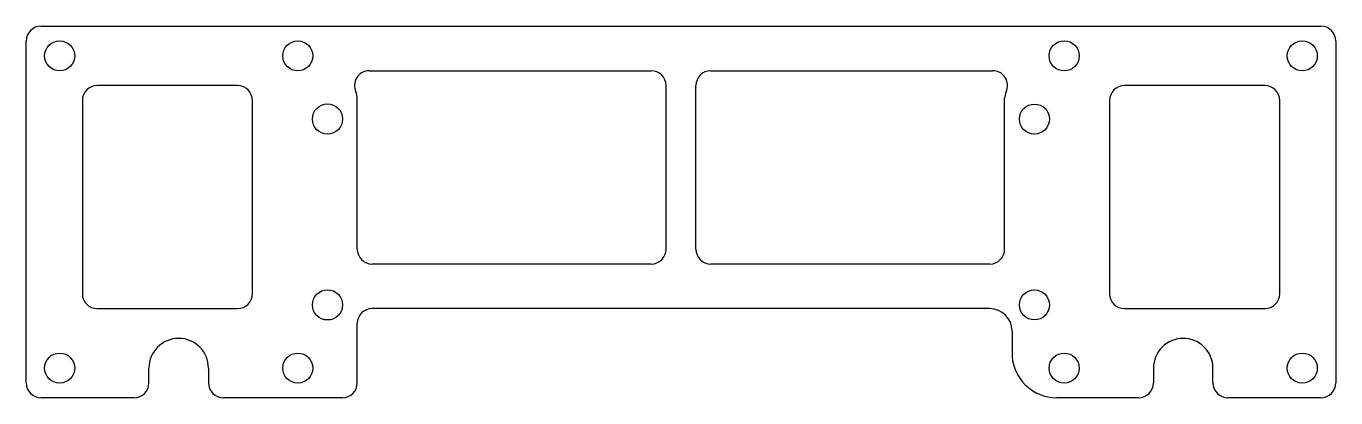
# Model space of a CAD drawing. Header units: millimetres. Extents: x 70 to 246, y 98 to 148.
import ezdxf

# ---------------------------------------------------------------- set-up
doc = ezdxf.new("R2010")
doc.units = ezdxf.units.MM

msp = doc.modelspace()

# ---------------------------------------------------------------- linework, layer by layer
at = {"color": 7, "linetype": 'Continuous', "lineweight": 25}
for p, q in [((72.13, 147.87), (244.13, 147.87)), ((70.13, 99.87), (70.13, 145.87)), ((246.13, 145.87), (246.13, 99.87)), ((116.25, 141.87), (154.13, 141.87)), ((162.13, 141.87), (200.02, 141.87)), ((98.54, 139.87), (79.68, 139.87)), ((156.13, 117.87), (156.13, 139.87)), ((160.13, 117.87), (160.13, 139.87)), ((236.59, 139.87), (217.73, 139.87)), ((77.68, 137.87), (77.68, 111.87)), ((100.54, 111.87), (100.54, 137.87)), ((114.44, 139.01), (114.44, 139.01)), ((114.63, 117.87), (114.63, 138.16)), ((201.63, 117.87), (201.63, 138.16)), ((201.82, 139.01), (201.83, 139.01)), ((215.73, 137.87), (215.73, 111.87)), ((238.59, 111.87), (238.59, 137.87)), ((154.13, 115.87), (116.63, 115.87)), ((199.63, 115.87), (162.13, 115.87)), ((79.68, 109.87), (98.54, 109.87)), ((199.63, 109.87), (116.63, 109.87)), ((217.73, 109.87), (236.59, 109.87)), ((114.63, 99.87), (114.63, 107.87)), ((202.63, 106.87), (202.63, 103.87)), ((86.63, 99.87), (86.63, 101.87)), ((94.63, 101.87), (94.63, 99.87)), ((221.63, 101.87), (221.63, 99.87)), ((229.63, 99.87), (229.63, 101.87)), ((84.63, 97.87), (72.13, 97.87)), ((112.63, 97.87), (96.63, 97.87)), ((219.63, 97.87), (208.63, 97.87)), ((244.13, 97.87), (231.63, 97.87))]:
    msp.add_line(p, q, dxfattribs=at)
for centre, radius in [((74.63, 143.87), 2.02), ((106.63, 143.87), 2.02), ((209.63, 143.87), 2.03), ((241.63, 143.87), 2.02), ((110.63, 135.37), 2.03), ((205.63, 135.37), 2.02), ((110.63, 110.37), 2.03), ((205.63, 110.37), 2.02), ((74.63, 101.87), 2.02), ((106.63, 101.87), 2.02), ((209.63, 101.87), 2.02), ((241.63, 101.87), 2.02)]:
    msp.add_circle(centre, radius, dxfattribs=at)
for centre, radius, start, end in [((72.13, 145.87), 2, 90, 180), ((244.13, 145.87), 2, 0, 90), ((116.25, 139.87), 2, 90, 205.2011), ((154.13, 139.87), 2, 0, 90), ((162.13, 139.87), 2, 90, 180), ((200.02, 139.87), 2, 334.7989, 90), ((79.68, 137.87), 2, 90, 180), ((98.54, 137.87), 2, 0, 90), ((217.73, 137.87), 2, 90, 180), ((236.59, 137.87), 2, 0, 90), ((112.63, 138.16), 2, 0, 25.2011), ((203.63, 138.16), 2, 154.7989, 180), ((116.63, 117.87), 2, 180, 270), ((154.13, 117.87), 2, 270, 0), ((162.13, 117.87), 2, 180, 270), ((199.63, 117.87), 2, 270, 0), ((79.68, 111.87), 2, 180, 270), ((98.54, 111.87), 2, 270, 0), ((217.73, 111.87), 2, 180, 270), ((236.59, 111.87), 2, 270, 0), ((116.63, 107.87), 2, 90, 180), ((199.63, 106.87), 3, 0, 90), ((90.63, 101.87), 4, 0, 180), ((225.63, 101.87), 4, 0, 180), ((208.63, 103.87), 6, 180, 270), ((72.13, 99.87), 2, 180, 270), ((84.63, 99.87), 2, 270, 0), ((96.63, 99.87), 2, 180, 270), ((112.63, 99.87), 2, 270, 0), ((219.63, 99.87), 2, 270, 0), ((231.63, 99.87), 2, 180, 270), ((244.13, 99.87), 2, 270, 0)]:
    msp.add_arc(centre, radius, start, end, dxfattribs=at)

doc.saveas('drawing.dxf')
